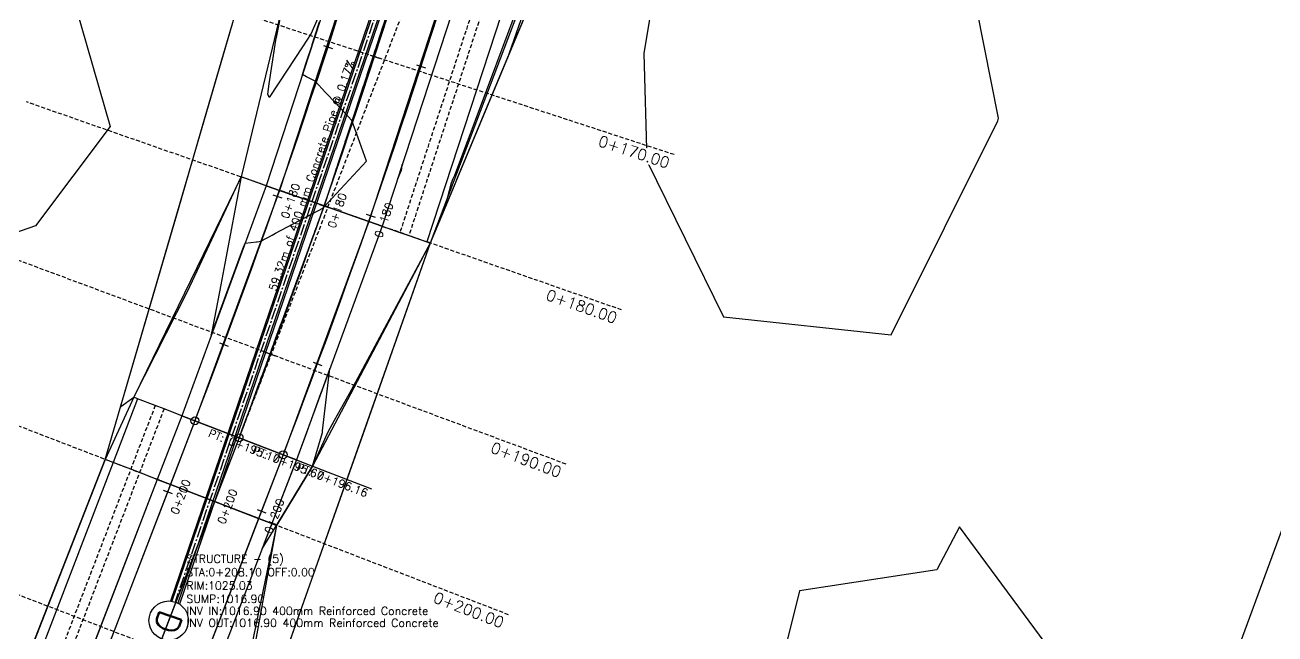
# Model space of a CAD drawing. Header units: metres. Extents: x 517023 to 519141, y 3924953 to 3927827.
# Drawn here: x 517849.5 to 517928.8, y 3925742.1 to 3925780.7 of the extents above; entities that cross this region are included whole.
import ezdxf
from ezdxf.enums import TextEntityAlignment as Align

# ---------------------------------------------------------------- set-up
doc = ezdxf.new("R2010")
doc.units = ezdxf.units.M
for name, pattern in [('CENTER', [2, 1.25, -0.25, 0.25, -0.25]), ('CENTER2', [1.125, 0.75, -0.125, 0.125, -0.125]), ('HIDDEN', [0.375, 0.25, -0.125])]:
    doc.linetypes.add(name, pattern=pattern)
for name, color, linetype in [('C-ROAD', 7, 'Continuous'), ('C-ROAD-CNTR-N', 92, 'Continuous'), ('C-ROAD-CORR', 5, 'Continuous'), ('C-ROAD-LINE-EXTN', 252, 'HIDDEN'), ('C-ROAD-LINK', 150, 'Continuous'), ('C-ROAD-SAMP', 150, 'HIDDEN'), ('C-ROAD-SAMP-TEXT', 11, 'Continuous'), ('C-ROAD-STAN', 11, 'Continuous'), ('C-ROAD-STAN-MAJR', 11, 'Continuous'), ('C-ROAD-STAN-MINR', 11, 'Continuous'), ('C-STRM-CNTR', 170, 'CENTER2'), ('C-STRM-PIPE', 170, 'Continuous'), ('C-STRM-STRC', 170, 'Continuous'), ('C-STRM-TEXT', 7, 'Continuous'), ('C-TINN-BNDY', 110, 'Continuous'), ('C-TOPO-FEAT', 94, 'Continuous'), ('C-TOPO-MAJR', 9, 'Continuous'), ('C-TOPO-MINR', 8, 'Continuous'), ('C-TOPO-MINR-N', 11, 'Continuous')]:
    doc.layers.add(name, color=color, linetype=linetype)
doc.styles.add('SHR', font='SIMPLEX', dxfattribs={"height": 0.75})
doc.styles.get("Standard").update_dxf_attribs({"font": 'simplex.shx'})

# ---------------------------------------------------------------- blocks, each defined once
blk = doc.blocks.new('AeccTickLine')
blk.add_line((0, -0.5), (0, 0.5))
blk = doc.blocks.new('AeccTickCircle')
blk.add_circle((0, 0), 1)
blk = doc.blocks.new('Storm Manhole')
at = {"color": 0, "linetype": 'ByBlock', "lineweight": -2}
blk.add_circle((0, 0), 0.0625, dxfattribs=at)
at = {"color": 0, "linetype": 'ByBlock', "lineweight": -2, "style": 'SHR'}
blk.add_text('D', height=0.075, dxfattribs=at).set_placement((0.0051, -0.0375), align=Align.CENTER)

msp = doc.modelspace()

# ---------------------------------------------------------------- linework, layer by layer
at = {"layer": 'C-ROAD', "color": 7, "linetype": 'Continuous', "lineweight": -3, "flags": 128}
for points in [[(517860.254, 3925755.605, 0.041324), (517883.296, 3925834.313)], [(517865.854, 3925753.45, 0.041324), (517889.174, 3925833.108)], [(517860.254, 3925755.605), (517845.968, 3925718.484, 0.070526), (517833.983, 3925666.496), (517811.169, 3925401.107)], [(517865.854, 3925753.45), (517851.567, 3925716.329, 0.070526), (517839.961, 3925665.983), (517817.146, 3925400.593)]]:
    msp.add_lwpolyline(points, format="xyb", dxfattribs=at)
at = {"layer": 'C-ROAD-CNTR-N', "color": 92, "linetype": 'Continuous', "lineweight": -3, "flags": 128}
for points in [[(517863.054, 3925754.527, 0.041324), (517886.235, 3925833.71)], [(517863.054, 3925754.527), (517848.768, 3925717.406, 0.070526), (517836.972, 3925666.24), (517814.158, 3925400.85)]]:
    msp.add_lwpolyline(points, format="xyb", dxfattribs=at)
at = {"layer": 'C-ROAD-CORR', "color": 161, "linetype": 'Continuous', "lineweight": -3}
for p, q in [((517864.77, 3925770.521, 1025.434), (517863.193, 3925771.072, 1025.016)), ((517865.62, 3925770.225, 1025.47), (517864.77, 3925770.521, 1025.434)), ((517868.452, 3925769.235, 1025.53), (517865.62, 3925770.225, 1025.47)), ((517868.452, 3925769.235, 1025.53), (517871.284, 3925768.246, 1025.47)), ((517871.284, 3925768.246, 1025.47), (517872.134, 3925767.949, 1025.434)), ((517872.134, 3925767.949, 1025.434), (517873.266, 3925767.553, 1025.134)), ((517873.266, 3925767.553, 1025.134), (517873.833, 3925767.356, 1025.134)), ((517873.833, 3925767.356, 1025.134), (517874.966, 3925766.96, 1025.434)), ((517874.966, 3925766.96, 1025.434), (517875.19, 3925766.881, 1025.553)), ((517856.615, 3925757.006, 1025.558), (517856.378, 3925757.097, 1025.684)), ((517857.735, 3925756.575, 1025.258), (517856.615, 3925757.006, 1025.558)), ((517858.294, 3925756.359, 1025.258), (517857.735, 3925756.575, 1025.258)), ((517859.414, 3925755.928, 1025.558), (517858.294, 3925756.359, 1025.258)), ((517860.254, 3925755.605, 1025.594), (517859.414, 3925755.928, 1025.558)), ((517863.054, 3925754.527, 1025.654), (517860.254, 3925755.605, 1025.594)), ((517863.054, 3925754.527, 1025.654), (517865.854, 3925753.45, 1025.594)), ((517855.059, 3925752.962, 1025.412), (517854.565, 3925753.153, 1025.676)), ((517856.178, 3925752.531, 1025.112), (517855.059, 3925752.962, 1025.412)), ((517865.854, 3925753.45, 1025.594), (517866.694, 3925753.126, 1025.558)), ((517866.694, 3925753.126, 1025.558), (517867.71, 3925752.735, 1025.285)), ((517856.738, 3925752.316, 1025.112), (517856.178, 3925752.531, 1025.112)), ((517857.858, 3925751.885, 1025.412), (517856.738, 3925752.316, 1025.112)), ((517858.698, 3925751.562, 1025.448), (517857.858, 3925751.885, 1025.412)), ((517861.498, 3925750.484, 1025.508), (517858.698, 3925751.562, 1025.448)), ((517861.498, 3925750.484, 1025.508), (517864.298, 3925749.407, 1025.448)), ((517864.298, 3925749.407, 1025.448), (517865.138, 3925749.083, 1025.412)), ((517865.138, 3925749.083, 1025.412), (517865.426, 3925748.972, 1025.335))]:
    msp.add_line(p, q, dxfattribs=at)
at = {"layer": 'C-ROAD-CORR', "color": 11, "linetype": 'Continuous', "lineweight": -3}
for p, q in [((517864.77, 3925770.521, 1025.434), (517863.193, 3925771.072, 1025.016)), ((517864.77, 3925770.521, 1025.434), (517864.771, 3925770.521, 1025.234)), ((517865.618, 3925770.225, 1025.27), (517865.62, 3925770.225, 1025.47)), ((517865.62, 3925770.225, 1025.47), (517865.621, 3925770.224, 1025.27)), ((517868.45, 3925769.236, 1025.33), (517868.452, 3925769.235, 1025.53)), ((517871.282, 3925768.247, 1025.27), (517871.284, 3925768.246, 1025.47)), ((517871.284, 3925768.246, 1025.47), (517871.286, 3925768.245, 1025.27)), ((517872.134, 3925767.949, 1025.434), (517872.133, 3925767.949, 1025.234)), ((517872.134, 3925767.949, 1025.434), (517873.266, 3925767.553, 1025.134)), ((517873.833, 3925767.356, 1025.134), (517874.966, 3925766.96, 1025.434)), ((517874.966, 3925766.96, 1025.434), (517875.19, 3925766.881, 1025.553)), ((517856.615, 3925757.006, 1025.558), (517856.378, 3925757.097, 1025.684)), ((517857.735, 3925756.575, 1025.258), (517856.615, 3925757.006, 1025.558)), ((517859.414, 3925755.928, 1025.558), (517858.294, 3925756.359, 1025.258)), ((517859.414, 3925755.928, 1025.558), (517859.415, 3925755.928, 1025.358)), ((517860.252, 3925755.605, 1025.394), (517860.254, 3925755.605, 1025.594)), ((517860.254, 3925755.605, 1025.594), (517860.256, 3925755.604, 1025.394)), ((517863.052, 3925754.528, 1025.454), (517863.054, 3925754.527, 1025.654)), ((517855.059, 3925752.962, 1025.412), (517854.565, 3925753.153, 1025.676)), ((517856.178, 3925752.531, 1025.112), (517855.059, 3925752.962, 1025.412)), ((517865.852, 3925753.45, 1025.394), (517865.854, 3925753.45, 1025.594)), ((517865.854, 3925753.45, 1025.594), (517865.856, 3925753.449, 1025.394)), ((517866.694, 3925753.126, 1025.558), (517866.693, 3925753.127, 1025.358)), ((517866.694, 3925753.126, 1025.558), (517867.71, 3925752.735, 1025.285)), ((517857.858, 3925751.885, 1025.412), (517856.738, 3925752.316, 1025.112)), ((517857.858, 3925751.885, 1025.412), (517857.859, 3925751.885, 1025.212)), ((517858.696, 3925751.562, 1025.248), (517858.698, 3925751.562, 1025.448)), ((517858.698, 3925751.562, 1025.448), (517858.7, 3925751.561, 1025.248)), ((517861.496, 3925750.485, 1025.308), (517861.498, 3925750.484, 1025.508)), ((517864.296, 3925749.407, 1025.248), (517864.298, 3925749.407, 1025.448)), ((517864.298, 3925749.407, 1025.448), (517864.3, 3925749.406, 1025.248)), ((517865.138, 3925749.083, 1025.412), (517865.137, 3925749.084, 1025.212)), ((517865.138, 3925749.083, 1025.412), (517865.426, 3925748.972, 1025.335))]:
    msp.add_line(p, q, dxfattribs=at)
at = {"layer": 'C-ROAD-CORR', "color": 91, "linetype": 'Continuous', "lineweight": -3}
for p, q in [((517864.77, 3925770.521, 1025.434), (517863.193, 3925771.072, 1025.016)), ((517866.694, 3925753.126, 1025.558), (517867.71, 3925752.735, 1025.285)), ((517865.138, 3925749.083, 1025.412), (517865.426, 3925748.972, 1025.335))]:
    msp.add_line(p, q, dxfattribs=at)
at = {"layer": 'C-ROAD-CORR', "color": 6, "linetype": 'Continuous', "lineweight": -3}
for p, q in [((517864.77, 3925770.521, 1025.434), (517863.193, 3925771.072, 1025.016)), ((517864.771, 3925770.521, 1025.234), (517865.618, 3925770.225, 1025.27)), ((517865.621, 3925770.224, 1025.27), (517868.45, 3925769.236, 1025.33)), ((517871.286, 3925768.245, 1025.27), (517868.45, 3925769.236, 1025.33)), ((517872.133, 3925767.949, 1025.234), (517871.282, 3925768.247, 1025.27)), ((517872.134, 3925767.949, 1025.434), (517873.266, 3925767.553, 1025.134)), ((517873.266, 3925767.553, 1025.134), (517873.833, 3925767.356, 1025.134)), ((517873.833, 3925767.356, 1025.134), (517874.966, 3925766.96, 1025.434)), ((517874.966, 3925766.96, 1025.434), (517875.19, 3925766.881, 1025.553)), ((517856.615, 3925757.006, 1025.558), (517856.378, 3925757.097, 1025.684)), ((517857.735, 3925756.575, 1025.258), (517856.615, 3925757.006, 1025.558)), ((517858.294, 3925756.359, 1025.258), (517857.735, 3925756.575, 1025.258)), ((517859.414, 3925755.928, 1025.558), (517858.294, 3925756.359, 1025.258)), ((517859.415, 3925755.928, 1025.358), (517860.252, 3925755.605, 1025.394)), ((517860.256, 3925755.604, 1025.394), (517863.052, 3925754.528, 1025.454)), ((517865.856, 3925753.449, 1025.394), (517863.052, 3925754.528, 1025.454)), ((517855.059, 3925752.962, 1025.412), (517854.565, 3925753.153, 1025.676)), ((517856.178, 3925752.531, 1025.112), (517855.059, 3925752.962, 1025.412)), ((517866.693, 3925753.127, 1025.358), (517865.852, 3925753.45, 1025.394)), ((517866.694, 3925753.126, 1025.558), (517867.71, 3925752.735, 1025.285)), ((517856.738, 3925752.316, 1025.112), (517856.178, 3925752.531, 1025.112)), ((517857.858, 3925751.885, 1025.412), (517856.738, 3925752.316, 1025.112)), ((517857.859, 3925751.885, 1025.212), (517858.696, 3925751.562, 1025.248)), ((517858.7, 3925751.561, 1025.248), (517861.496, 3925750.485, 1025.308)), ((517864.3, 3925749.406, 1025.248), (517861.496, 3925750.485, 1025.308)), ((517865.137, 3925749.084, 1025.212), (517864.296, 3925749.407, 1025.248)), ((517865.138, 3925749.083, 1025.412), (517865.426, 3925748.972, 1025.335))]:
    msp.add_line(p, q, dxfattribs=at)
at = {"layer": 'C-ROAD-CORR', "color": 149, "linetype": 'Continuous', "lineweight": -3}
for p, q in [((517865.62, 3925770.225, 1025.47), (517864.77, 3925770.521, 1025.434)), ((517868.452, 3925769.235, 1025.53), (517865.62, 3925770.225, 1025.47)), ((517868.452, 3925769.235, 1025.53), (517871.284, 3925768.246, 1025.47)), ((517871.284, 3925768.246, 1025.47), (517872.134, 3925767.949, 1025.434)), ((517860.254, 3925755.605, 1025.594), (517859.414, 3925755.928, 1025.558)), ((517863.054, 3925754.527, 1025.654), (517860.254, 3925755.605, 1025.594)), ((517863.054, 3925754.527, 1025.654), (517865.854, 3925753.45, 1025.594)), ((517865.854, 3925753.45, 1025.594), (517866.694, 3925753.126, 1025.558)), ((517858.698, 3925751.562, 1025.448), (517857.858, 3925751.885, 1025.412)), ((517861.498, 3925750.484, 1025.508), (517858.698, 3925751.562, 1025.448)), ((517861.498, 3925750.484, 1025.508), (517864.298, 3925749.407, 1025.448)), ((517864.298, 3925749.407, 1025.448), (517865.138, 3925749.083, 1025.412))]:
    msp.add_line(p, q, dxfattribs=at)
at = {"layer": 'C-ROAD-CORR', "color": 41, "linetype": 'Continuous', "lineweight": -3}
for p, q in [((517864.771, 3925770.521, 1025.234), (517865.618, 3925770.225, 1025.27)), ((517865.621, 3925770.224, 1025.27), (517868.45, 3925769.236, 1025.33)), ((517871.286, 3925768.245, 1025.27), (517868.45, 3925769.236, 1025.33)), ((517872.133, 3925767.949, 1025.234), (517871.282, 3925768.247, 1025.27)), ((517859.415, 3925755.928, 1025.358), (517860.252, 3925755.605, 1025.394)), ((517860.256, 3925755.604, 1025.394), (517863.052, 3925754.528, 1025.454)), ((517865.856, 3925753.449, 1025.394), (517863.052, 3925754.528, 1025.454)), ((517866.693, 3925753.127, 1025.358), (517865.852, 3925753.45, 1025.394)), ((517857.859, 3925751.885, 1025.212), (517858.696, 3925751.562, 1025.248)), ((517858.7, 3925751.561, 1025.248), (517861.496, 3925750.485, 1025.308)), ((517864.3, 3925749.406, 1025.248), (517861.496, 3925750.485, 1025.308)), ((517865.137, 3925749.084, 1025.212), (517864.296, 3925749.407, 1025.248))]:
    msp.add_line(p, q, dxfattribs=at)
at = {"layer": 'C-ROAD-CORR', "color": 20, "linetype": 'Continuous', "lineweight": -3}
for p, q in [((517874.966, 3925766.96, 1025.434), (517875.19, 3925766.881, 1025.553)), ((517856.615, 3925757.006, 1025.558), (517856.378, 3925757.097, 1025.684)), ((517855.059, 3925752.962, 1025.412), (517854.565, 3925753.153, 1025.676))]:
    msp.add_line(p, q, dxfattribs=at)
at = {"layer": 'C-ROAD-CORR', "color": 11, "linetype": 'Continuous', "lineweight": -3, "flags": 128}
for points in [[(517899.695, 3925946.37), (517896.869, 3925926.533), (517893.513, 3925906.805), (517887.707, 3925887.58), (517883.652, 3925867.995), (517881.482, 3925848.024), (517878.35, 3925835.327), (517876.063, 3925828.845), (517871.115, 3925809.842), (517869.094, 3925795.744), (517867.821, 3925790.332), (517863.193, 3925771.072), (517856.378, 3925757.097), (517854.565, 3925753.153), (517847.267, 3925734.531)], [(517918.723, 3925942.469), (517911.735, 3925923.486), (517907.916, 3925903.853), (517906.144, 3925883.8), (517902.506, 3925864.13), (517897.871, 3925844.664), (517896.615, 3925831.583), (517894.008, 3925824.907), (517888.709, 3925805.236), (517885.247, 3925791.015), (517882.392, 3925785.887), (517875.19, 3925766.881), (517867.71, 3925752.735), (517865.426, 3925748.972), (517861.787, 3925728.943)], [(517866.694, 3925753.126), (517865.138, 3925749.083)]]:
    msp.add_lwpolyline(points, dxfattribs=at)
at = {"layer": 'C-ROAD-CORR', "color": 5, "linetype": 'Continuous', "lineweight": -3, "flags": 128}
for points in [[(517905.12, 3925945.258), (517901.104, 3925925.665), (517897.087, 3925906.072), (517893.071, 3925886.48), (517889.055, 3925866.887), (517885.039, 3925847.295), (517882.414, 3925834.494), (517880.986, 3925827.765), (517876.346, 3925808.473), (517872.538, 3925794.736), (517870.937, 3925789.381), (517864.77, 3925770.521), (517859.414, 3925755.928), (517857.858, 3925751.885), (517850.675, 3925733.22)], [(517906.002, 3925945.077), (517901.985, 3925925.484), (517897.969, 3925905.892), (517893.953, 3925886.299), (517889.937, 3925866.707), (517885.92, 3925847.114), (517883.296, 3925834.313), (517881.865, 3925827.572), (517877.216, 3925808.245), (517873.401, 3925794.483), (517871.798, 3925789.119), (517865.62, 3925770.225), (517860.254, 3925755.605), (517858.698, 3925751.562), (517851.515, 3925732.896)], [(517911.88, 3925943.872), (517907.863, 3925924.279), (517903.847, 3925904.687), (517899.831, 3925885.094), (517895.814, 3925865.502), (517891.798, 3925845.909), (517889.174, 3925833.108), (517887.726, 3925826.286), (517883.021, 3925806.725), (517879.16, 3925792.797), (517877.537, 3925787.368), (517871.284, 3925768.246), (517865.854, 3925753.45), (517864.298, 3925749.407), (517857.114, 3925730.741)], [(517912.761, 3925943.691), (517908.745, 3925924.099), (517904.729, 3925904.506), (517900.712, 3925884.914), (517896.696, 3925865.321), (517892.68, 3925845.728), (517890.055, 3925832.927), (517888.605, 3925826.093), (517883.891, 3925806.497), (517880.024, 3925792.544), (517878.398, 3925787.106), (517872.134, 3925767.949), (517866.694, 3925753.126), (517865.138, 3925749.083), (517857.954, 3925730.418)]]:
    msp.add_lwpolyline(points, dxfattribs=at)
at = {"layer": 'C-ROAD-CORR', "color": 150, "linetype": 'CENTER', "lineweight": -3, "flags": 128}
msp.add_lwpolyline([(517908.941, 3925944.474), (517904.924, 3925924.882), (517900.908, 3925905.289), (517896.892, 3925885.697), (517892.875, 3925866.104), (517888.859, 3925846.512), (517886.235, 3925833.71), (517884.796, 3925826.929), (517880.119, 3925807.485), (517876.281, 3925793.64), (517874.668, 3925788.243), (517868.452, 3925769.235), (517863.054, 3925754.527), (517861.498, 3925750.484), (517854.314, 3925731.819), (517848.768, 3925717.406), (517847.183, 3925713.134), (517841.475, 3925693.976), (517841.066, 3925692.239), (517837.844, 3925674.318), (517836.972, 3925666.24), (517835.955, 3925654.409), (517834.242, 3925634.482), (517832.529, 3925614.556), (517830.816, 3925594.629), (517829.103, 3925574.703), (517827.39, 3925554.776), (517825.677, 3925534.85), (517823.964, 3925514.923), (517822.251, 3925494.997), (517820.538, 3925475.07), (517818.825, 3925455.144), (517817.112, 3925435.217), (517815.399, 3925415.291), (517814.158, 3925400.85)], dxfattribs=at)
at = {"layer": 'C-ROAD-CORR', "color": 92, "linetype": 'HIDDEN', "lineweight": -3, "flags": 128}
for points in [[(517913.937, 3925943.45), (517909.92, 3925923.858), (517905.904, 3925904.265), (517901.888, 3925884.673), (517897.872, 3925865.08), (517893.855, 3925845.487), (517891.231, 3925832.686), (517889.777, 3925825.836), (517885.052, 3925806.193), (517881.175, 3925792.207), (517879.546, 3925786.755), (517873.266, 3925767.553)], [(517914.525, 3925943.33), (517910.508, 3925923.737), (517906.492, 3925904.145), (517902.476, 3925884.552), (517898.459, 3925864.96), (517894.443, 3925845.367), (517891.819, 3925832.566), (517890.363, 3925825.707), (517885.633, 3925806.041), (517881.751, 3925792.038), (517880.12, 3925786.58), (517873.833, 3925767.356)], [(517857.735, 3925756.575), (517856.178, 3925752.531), (517848.995, 3925733.866)], [(517858.294, 3925756.359), (517856.738, 3925752.316), (517849.555, 3925733.651)]]:
    msp.add_lwpolyline(points, dxfattribs=at)
at = {"layer": 'C-ROAD-CORR', "color": 1, "linetype": 'Continuous', "lineweight": -3, "flags": 128}
for points in [[(517915.7, 3925943.089), (517911.684, 3925923.496), (517907.667, 3925903.904), (517903.651, 3925884.311), (517899.635, 3925864.719), (517895.619, 3925845.126), (517892.994, 3925832.325), (517891.535, 3925825.45), (517886.794, 3925805.737), (517882.903, 3925791.701), (517881.268, 3925786.23), (517874.966, 3925766.96)], [(517918.723, 3925942.469), (517911.735, 3925923.486), (517907.916, 3925903.853), (517906.144, 3925883.8), (517902.506, 3925864.13), (517897.871, 3925844.664), (517896.615, 3925831.583), (517894.008, 3925824.907), (517888.709, 3925805.236), (517885.247, 3925791.015), (517882.392, 3925785.887), (517875.19, 3925766.881)], [(517856.378, 3925757.097), (517854.565, 3925753.153), (517847.267, 3925734.531)], [(517856.615, 3925757.006), (517855.059, 3925752.962), (517847.875, 3925734.297)]]:
    msp.add_lwpolyline(points, dxfattribs=at)
at = {"layer": 'C-ROAD-CORR', "color": 92, "linetype": 'Continuous', "lineweight": -3, "flags": 128}
for points in [[(517866.694, 3925753.126), (517865.138, 3925749.083)], [(517867.71, 3925752.735), (517865.426, 3925748.972)]]:
    msp.add_lwpolyline(points, dxfattribs=at)
at = {"layer": 'C-ROAD-LINE-EXTN', "color": 252, "linetype": 'HIDDEN', "lineweight": -3}
msp.add_line((517877.922, 3925793.159), (517863.054, 3925754.527), dxfattribs=at)
at = {"layer": 'C-ROAD-LINK', "color": 83, "linetype": 'Continuous', "lineweight": -3}
for p, q in [((517873.266, 3925767.553, 1025.134), (517873.833, 3925767.356, 1025.134)), ((517858.294, 3925756.359, 1025.258), (517857.735, 3925756.575, 1025.258)), ((517856.738, 3925752.316, 1025.112), (517856.178, 3925752.531, 1025.112))]:
    msp.add_line(p, q, dxfattribs=at)
at = {"layer": 'C-ROAD-STAN', "color": 11, "linetype": 'Continuous', "lineweight": -3}
for p, q in [((517860.254, 3925755.605), (517865.854, 3925753.45)), ((517863.054, 3925754.527), (517868.654, 3925752.372)), ((517865.854, 3925753.45), (517871.454, 3925751.295))]:
    msp.add_line(p, q, dxfattribs=at)
msp.add_circle((517863.054, 3925754.527), 0.05, dxfattribs=at)
at = {"layer": 'C-STRM-CNTR', "color": 6, "linetype": 'CENTER2', "lineweight": -3}
msp.add_lwpolyline([(517877.378, 3925797.874), (517858.994, 3925744.108)], dxfattribs=at)
at = {"layer": 'C-STRM-PIPE', "color": 150, "linetype": 'Continuous', "lineweight": -3}
for p, q in [((517877.106, 3925798.005), (517858.698, 3925744.171)), ((517877.673, 3925797.811), (517859.266, 3925743.977))]:
    msp.add_line(p, q, dxfattribs=at)
at = {"layer": 'C-STRM-PIPE', "color": 140, "linetype": 'Continuous', "lineweight": -3}
for p, q in [((517877.194, 3925797.954), (517858.799, 3925744.158)), ((517877.572, 3925797.824), (517859.178, 3925744.028))]:
    msp.add_line(p, q, dxfattribs=at)
at = {"layer": 'C-TINN-BNDY', "color": 110, "linetype": 'Continuous', "lineweight": -3}
for points in [[(517847.267, 3925734.531, 1025.064), (517854.565, 3925753.153, 1025.676), (517871.115, 3925809.842, 1026.321), (517876.063, 3925828.845, 1025.979), (517883.652, 3925867.995, 1025.869)], [(517902.506, 3925864.13, 1026.077), (517897.871, 3925844.664, 1025.938), (517896.615, 3925831.583, 1026.752), (517894.008, 3925824.907, 1026.225), (517888.709, 3925805.236, 1026.107), (517885.247, 3925791.015, 1026.452), (517875.19, 3925766.881, 1025.553), (517861.787, 3925728.943, 1025.291)], [(517848.807, 3925738.461, -0.249), (517854.565, 3925753.153, 0), (517855.513, 3925756.4, -0.008), (517859.181, 3925768.967, 0.876), (517860.868, 3925774.743, 1.205), (517862.07, 3925778.861, 1.063), (517863.082, 3925782.327, 1.019)]]:
    msp.add_polyline3d(points, dxfattribs=at)
at = {"layer": 'C-TOPO-FEAT', "color": 94, "linetype": 'Continuous', "lineweight": -3, "flags": 128}
for points in [[(517905.121, 3925945.257), (517901.105, 3925925.665), (517897.088, 3925906.072), (517893.072, 3925886.48), (517889.056, 3925866.887), (517885.04, 3925847.295), (517882.415, 3925834.493), (517880.987, 3925827.765), (517876.347, 3925808.472), (517872.539, 3925794.735), (517870.938, 3925789.381), (517864.771, 3925770.521), (517859.415, 3925755.928), (517857.859, 3925751.885), (517850.676, 3925733.219)], [(517906.002, 3925945.077), (517901.985, 3925925.484), (517897.969, 3925905.892), (517893.953, 3925886.299), (517889.937, 3925866.707), (517885.92, 3925847.114), (517883.296, 3925834.313), (517881.865, 3925827.572), (517877.216, 3925808.245), (517873.401, 3925794.483), (517871.798, 3925789.119), (517865.62, 3925770.225), (517860.254, 3925755.605), (517858.698, 3925751.562), (517851.515, 3925732.896)], [(517908.941, 3925944.474), (517904.924, 3925924.882), (517900.908, 3925905.289), (517896.892, 3925885.697), (517892.875, 3925866.104), (517888.859, 3925846.512), (517886.235, 3925833.71), (517884.796, 3925826.929), (517880.119, 3925807.485), (517876.281, 3925793.64), (517874.668, 3925788.243), (517868.452, 3925769.235), (517863.054, 3925754.527), (517861.498, 3925750.484), (517854.314, 3925731.819)], [(517911.88, 3925943.872), (517907.863, 3925924.279), (517903.847, 3925904.687), (517899.831, 3925885.094), (517895.814, 3925865.502), (517891.798, 3925845.909), (517889.174, 3925833.108), (517887.726, 3925826.286), (517883.021, 3925806.725), (517879.16, 3925792.797), (517877.537, 3925787.368), (517871.284, 3925768.246), (517865.854, 3925753.45), (517864.298, 3925749.407), (517857.114, 3925730.741)], [(517912.76, 3925943.691), (517908.744, 3925924.099), (517904.728, 3925904.506), (517900.711, 3925884.914), (517896.695, 3925865.321), (517892.679, 3925845.729), (517890.055, 3925832.927), (517888.604, 3925826.093), (517883.891, 3925806.497), (517880.023, 3925792.544), (517878.397, 3925787.106), (517872.133, 3925767.949), (517866.693, 3925753.127), (517865.137, 3925749.084), (517857.953, 3925730.418)]]:
    msp.add_lwpolyline(points, dxfattribs=at)
at = {"layer": 'C-TOPO-MAJR', "color": 9, "linetype": 'Continuous', "lineweight": -3}
for points in [[(517868.579, 3925782.402), (517867.624, 3925780.176), (517867.071, 3925779.327), (517866.108, 3925777.848), (517864.974, 3925776.108), (517864.936, 3925776.186), (517864.871, 3925776.319), (517864.974, 3925776.988), (517865.399, 3925779.751), (517865.433, 3925779.926), (517865.834, 3925781.945)], [(517855.545, 3925756.511), (517855.552, 3925756.516), (517856.378, 3925757.097), (517859.791, 3925763.807), (517863.193, 3925771.072), (517863.193, 3925771.072), (517862.153, 3925765.592), (517861.896, 3925764.236), (517861.291, 3925761.04), (517862.286, 3925763.751), (517863.302, 3925766.52), (517863.436, 3925766.882), (517864.153, 3925766.962), (517864.207, 3925766.968), (517864.434, 3925766.995), (517865.155, 3925767.384), (517865.373, 3925767.5), (517868.41, 3925769.122), (517868.438, 3925769.152), (517868.461, 3925769.176), (517868.5, 3925769.218), (517868.671, 3925769.403), (517871.135, 3925772.08), (517870.612, 3925773.554), (517870.223, 3925774.65), (517869.473, 3925775.451), (517868.673, 3925776.305), (517868.55, 3925776.436), (517867.882, 3925777.142), (517867.837, 3925777.166), (517867.584, 3925777.299), (517867.342, 3925777.427), (517867.076, 3925777.569), (517867.321, 3925778.321), (517867.686, 3925779.438), (517867.697, 3925779.472), (517867.853, 3925779.949), (517868.169, 3925780.915)], [(517865.426, 3925748.972), (517867.71, 3925752.735)]]:
    msp.add_lwpolyline(points, dxfattribs=at)
msp.add_lwpolyline([(517873.364, 3925771.502), (517873.379, 3925771.607), (517873.415, 3925771.869), (517873.301, 3925771.518), (517873.122, 3925770.971), (517873.364, 3925771.502)], close=True, dxfattribs=at)
at = {"layer": 'C-TOPO-MINR', "color": 8, "linetype": 'Continuous', "lineweight": -3}
for points, elevation in [([(517854.467, 3925864.482), (517857.643, 3925848.433), (517861.235, 3925842.724), (517861.266, 3925841.135), (517858.793, 3925838.608), (517857.098, 3925834.085), (517853.975, 3925829.296), (517850.082, 3925828.652), (517848.471, 3925822.517), (517853.102, 3925810.192), (517853.993, 3925804.716), (517853.951, 3925803.982), (517853.935, 3925803.815), (517854.351, 3925803.594), (517854.618, 3925800.148), (517852.819, 3925787.97), (517852.354, 3925782.813), (517852.67, 3925781.917), (517854.874, 3925774.284), (517850.13, 3925767.982), (517844.955, 3925766.171)], 1024), ([(517890.193, 3925787.596), (517888.738, 3925778.899), (517888.943, 3925772.095), (517893.791, 3925762.195), (517904.444, 3925761.052), (517911.215, 3925774.628), (517911.255, 3925774.801), (517908.527, 3925788.582)], 1026), ([(517925.142, 3925737.522), (517929.812, 3925750.21)], 1024)]:
    msp.add_lwpolyline(points, dxfattribs=dict(at, elevation=elevation))
at = {"layer": 'C-TOPO-MINR', "color": 8, "linetype": 'Continuous', "lineweight": -3, "elevation": 1026}
msp.add_lwpolyline([(517912.424, 3925731.46), (517913.819, 3925733.383), (517915.353, 3925738.749), (517915.232, 3925740.148), (517908.779, 3925748.888), (517907.346, 3925746.149), (517898.62, 3925744.809), (517896.044, 3925734.425), (517906.21, 3925728.379), (517908.144, 3925724.385), (517912.424, 3925731.46)], close=True, dxfattribs=at)
at = {"layer": 'C-TOPO-MINR-N', "color": 11, "linetype": 'Continuous', "lineweight": -3, "elevation": 1026}
msp.add_lwpolyline([(517880.19, 3925778.88), (517883.055, 3925787.079), (517884.379, 3925791.269), (517888, 3925803.583), (517888.502, 3925805.29), (517888.972, 3925807.119), (517893.569, 3925825.003), (517893.835, 3925826.168), (517895.142, 3925831.885), (517897.775, 3925843.667)], dxfattribs=at)

# ---------------------------------------------------------------- block references
at = {"layer": 'C-ROAD-STAN', "color": 11, "linetype": 'Continuous', "lineweight": -3, "xscale": 0.25, "yscale": 0.25, "zscale": 0.25}
for p, rotation in [((517860.254, 3925755.605), 248.9500091236002), ((517863.054, 3925754.527), 248.9500091233715), ((517865.854, 3925753.45), 248.9500091232585)]:
    msp.add_blockref('AeccTickCircle', p, dxfattribs=dict(at, rotation=rotation))
at = {"layer": 'C-ROAD-STAN-MAJR', "color": 11, "linetype": 'Continuous', "lineweight": -3}
for p, xscale, yscale, zscale, rotation in [((517865.487, 3925769.845), 0.6000000000000001, 0.6000000000000001, 0.6000000000000001, 250.6991113472204), ((517868.452, 3925769.235), 0.5999999999999998, 0.5999999999999998, 0.5999999999999998, 250.7454085798952), ((517871.416, 3925768.625), 0.6000000000000001, 0.6000000000000001, 0.6000000000000001, 250.7911535594103), ((517858.52, 3925751.099), 0.6, 0.6, 0.6, 248.9500091234741), ((517861.498, 3925750.484), 0.6, 0.6, 0.6, 248.9500091234741), ((517864.476, 3925749.869), 0.6, 0.6, 0.6, 248.9500091233113)]:
    msp.add_blockref('AeccTickLine', p, dxfattribs=dict(at, xscale=xscale, yscale=yscale, zscale=zscale, rotation=rotation))
at = {"layer": 'C-ROAD-STAN-MINR', "color": 11, "linetype": 'Continuous', "lineweight": -3}
for p, xscale, yscale, zscale, rotation in [((517868.697, 3925779.316), 0.5999999999999999, 0.5999999999999999, 0.5999999999999999, 251.8519439329518), ((517871.655, 3925778.708), 0.6, 0.6, 0.6, 251.8913241701612), ((517874.612, 3925778.1), 0.6000000000000001, 0.6000000000000001, 0.6000000000000001, 251.9302346631242), ((517862.087, 3925760.441), 0.6, 0.6, 0.6, 249.5462787614903), ((517865.06, 3925759.828), 0.5999999999999999, 0.5999999999999999, 0.5999999999999999, 249.5994929896308), ((517868.032, 3925759.215), 0.6, 0.6, 0.6, 249.6520724557622)]:
    msp.add_blockref('AeccTickLine', p, dxfattribs=dict(at, xscale=xscale, yscale=yscale, zscale=zscale, rotation=rotation))
at = {"layer": 'C-STRM-STRC', "color": 6, "linetype": 'Continuous', "lineweight": -3, "xscale": 20.00000000000001, "yscale": 20.00000000000001, "zscale": 20.00000000000001, "rotation": 251.1226636259925}
msp.add_blockref('Storm Manhole', (517858.589, 3925742.926, 1025.035), dxfattribs=at)

# ---------------------------------------------------------------- texts
at = {"layer": 'C-ROAD-STAN', "color": 11, "linetype": 'Continuous', "lineweight": -3, "char_height": 0.508, "attachment_point": 3, "rotation": 338.95001}
for s, insert in [('PT: 0+195.17', (517865.69, 3925753.377)), ('PT: 0+195.67', (517868.49, 3925752.299)), ('PT: 0+196.16', (517871.289, 3925751.222))]:
    msp.add_mtext(s, dxfattribs=dict(at, insert=insert))
at = {"layer": 'C-ROAD-STAN-MAJR', "color": 11, "linetype": 'Continuous', "lineweight": -3, "char_height": 0.508, "attachment_point": 2}
for s, insert, rotation in [('0+180', (517866.079, 3925769.638), 70.69911), ('0+180', (517869.044, 3925769.028), 70.74541), ('0+180', (517872.008, 3925768.419), 70.79115), ('0+200', (517859.105, 3925750.874), 68.95001), ('0+200', (517862.083, 3925750.259), 68.95001), ('0+200', (517865.061, 3925749.644), 68.95001)]:
    msp.add_mtext(s, dxfattribs=dict(at, insert=insert, rotation=rotation))
at = {"layer": 'C-STRM-TEXT', "color": 7, "linetype": 'Continuous', "lineweight": -3, "insert": (517868.065, 3925771.032, 1017.15), "char_height": 0.508, "attachment_point": 8, "rotation": 71.12266}
msp.add_mtext('59.32m of 400 mm Concrete Pipe @ 0.17%', dxfattribs=at)
at = {"layer": 'C-STRM-TEXT', "color": 7, "linetype": 'Continuous', "lineweight": -3, "char_height": 0.508}
for s, insert, attachment_point in [('STRUCTURE - (5)\\PSTA:0+208.10 OFF:0.00\\PRIM:1025.03\\PSUMP:1016.90', (517859.716, 3925744.053, 1025.035), 7), ('INV IN:1016.90 400mm Reinforced Concrete', (517859.716, 3925743.799, 1025.035), 1), ('INV OUT:1016.90 400mm Reinforced Concrete', (517859.716, 3925743.037, 1025.035), 1)]:
    msp.add_mtext(s, dxfattribs=dict(at, insert=insert, attachment_point=attachment_point))

# ---------------------------------------------------------------- next in the draw order: texts
at = {"layer": 'C-ROAD-SAMP-TEXT', "color": 11, "linetype": 'Continuous', "lineweight": -3, "char_height": 0.7, "attachment_point": 3, "bg_fill": 3, "box_fill_scale": 1.181429, "bg_fill_color": 256, "bg_fill_true_color": 13158600, "bg_fill_transparency": 0}
for s, insert, width, rotation in [('0+170.00', (517890.457, 3925772.268), 4.91533, 341.89132), ('0+180.00', (517887.122, 3925762.42), 4.91533, 340.74541), ('0+190.00', (517883.59, 3925752.641), 4.91533, 339.59949), ('0+200.00', (517879.945, 3925743.088), 5.05, 338.95001)]:
    msp.add_mtext(s, dxfattribs=dict(at, insert=insert, width=width, rotation=rotation))

# ---------------------------------------------------------------- next in the draw order: linework, layer by layer
at = {"layer": 'C-ROAD-SAMP', "color": 150, "linetype": 'HIDDEN', "lineweight": -3}
for points in [[(517890.664, 3925772.492), (517871.655, 3925778.708), (517852.645, 3925784.925)], [(517887.333, 3925762.64), (517868.452, 3925769.235), (517849.57, 3925775.831)], [(517883.805, 3925752.857), (517865.06, 3925759.828), (517846.314, 3925766.8)], [(517880.163, 3925743.3), (517861.498, 3925750.484), (517842.833, 3925757.668)], [(517876.572, 3925733.968), (517857.906, 3925741.151), (517839.241, 3925748.335)]]:
    msp.add_lwpolyline(points, dxfattribs=at)
at = {"layer": 'C-TINN-BNDY', "color": 110, "linetype": 'Continuous', "lineweight": -3}
msp.add_polyline3d([(517881.813, 3925782.773, 0.376), (517877.854, 3925773.274, 0.166), (517876.906, 3925770.999, 0.116), (517876.75, 3925770.624, 0.122), (517876.177, 3925769.249, 0.015), (517875.19, 3925766.881, 0), (517870.902, 3925754.744, 0.344), (517866.676, 3925742.783, 0.313), (517864.436, 3925736.443, 0.123)], dxfattribs=at)
at = {"layer": 'C-TOPO-MAJR', "color": 9, "linetype": 'Continuous', "lineweight": -3}
msp.add_lwpolyline([(517880.676, 3925781.727), (517878.038, 3925774.663), (517877.533, 3925773.309), (517876.734, 3925771.17), (517876.633, 3925770.953), (517876.51, 3925770.686), (517876.289, 3925769.782), (517876.139, 3925769.214), (517875.19, 3925766.881), (517870.595, 3925758.336), (517870.05, 3925757.323), (517869.099, 3925755.62), (517868.669, 3925754.851), (517867.71, 3925752.735), (517868.346, 3925754.866), (517868.356, 3925754.955), (517868.358, 3925754.973), (517868.82, 3925758.919), (517868.418, 3925757.825), (517868.309, 3925757.528), (517868.228, 3925757.309), (517867.349, 3925754.914), (517867.263, 3925754.679), (517866.693, 3925753.127), (517866.49, 3925752.599), (517865.138, 3925749.083), (517864.658, 3925747.837), (517864.522, 3925747.482), (517865.426, 3925748.972), (517863.387, 3925739.068)], dxfattribs=at)

doc.saveas('drawing.dxf')
